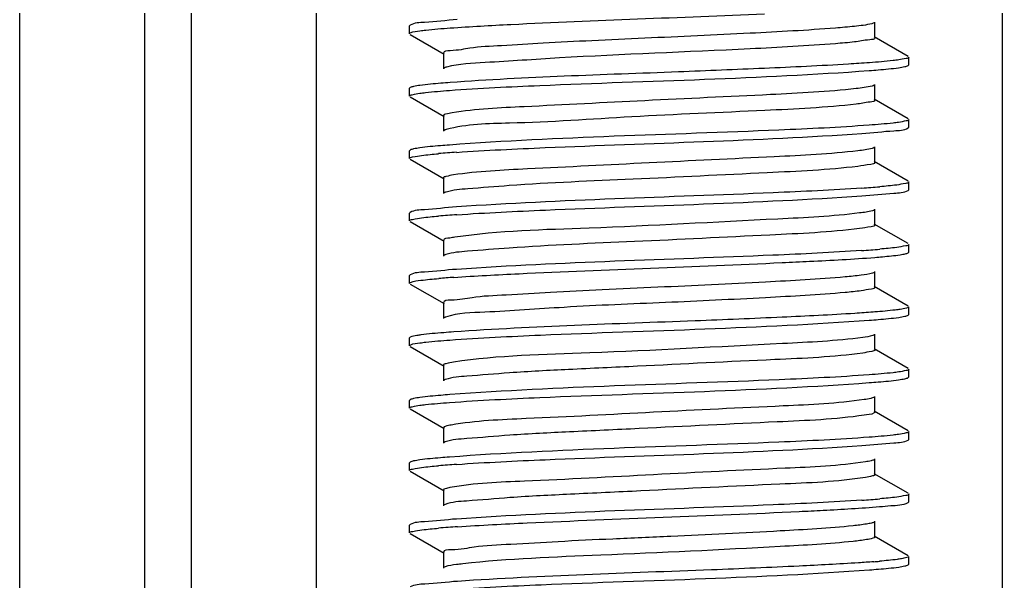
# Model space of a CAD drawing. Extents: x -427546 to -314919, y 698702 to 968782.
# Drawn here: x -415004.5 to -414770.1, y 910895 to 911028.9 of the extents above; entities that cross this region are included whole.
import ezdxf

# ---------------------------------------------------------------- set-up
doc = ezdxf.new("R2010")
doc.units = 0
doc.header["$LTSCALE"] = 1000
doc.header["$MEASUREMENT"] = 0
doc.layers.get('0').update_dxf_attribs({"linetype": 'CONTINUOUS'})

msp = doc.modelspace()

# ---------------------------------------------------------------- linework, layer by layer
at = {"linetype": 'CONTINUOUS'}
for p, q in [((-415004.48, 912764.98), (-415004.48, 909801.84)), ((-414974.72, 912764.98), (-414974.72, 909801.84)), ((-414963.55, 912764.98), (-414963.55, 909801.84)), ((-414933.79, 912764.98), (-414933.79, 909801.84)), ((-414770.08, 912764.98), (-414770.08, 909801.84)), ((-414911.32, 911027.6), (-414911.46, 911027.43)), ((-414911.46, 911025.57), (-414911.46, 911027.43)), ((-414911.46, 911025.57), (-414911.46, 911027.43)), ((-414800.46, 911024.64), (-414800.46, 911028.36)), ((-414911.32, 911025.41), (-414903.25, 911020.73)), ((-414792.54, 911020.15), (-414800.62, 911024.83)), ((-414903.41, 911020.92), (-414903.41, 911017.2)), ((-414792.4, 911018.13), (-414792.4, 911019.99)), ((-414792.4, 911018.13), (-414792.4, 911019.99)), ((-414792.54, 911017.97), (-414792.4, 911018.13)), ((-414911.32, 911012.71), (-414911.46, 911012.55)), ((-414911.46, 911010.69), (-414911.46, 911012.55)), ((-414911.46, 911010.69), (-414911.46, 911012.55)), ((-414800.46, 911009.76), (-414800.46, 911013.48)), ((-414911.32, 911010.53), (-414903.25, 911005.85)), ((-414792.54, 911005.27), (-414800.62, 911009.95)), ((-414903.41, 911006.04), (-414903.41, 911002.32)), ((-414792.4, 911003.25), (-414792.4, 911005.11)), ((-414792.4, 911003.25), (-414792.4, 911005.11)), ((-414792.54, 911003.09), (-414792.4, 911003.25)), ((-414800.46, 910994.88), (-414800.46, 910998.6)), ((-414911.32, 910997.83), (-414911.46, 910997.67)), ((-414911.46, 910995.81), (-414911.46, 910997.67)), ((-414911.46, 910995.81), (-414911.46, 910997.67)), ((-414911.32, 910995.64), (-414903.25, 910990.97)), ((-414792.54, 910990.39), (-414800.62, 910995.07)), ((-414903.41, 910991.16), (-414903.41, 910987.44)), ((-414792.4, 910988.37), (-414792.4, 910990.23)), ((-414792.4, 910988.37), (-414792.4, 910990.23)), ((-414792.54, 910988.2), (-414792.4, 910988.37)), ((-414911.32, 910982.95), (-414911.46, 910982.78)), ((-414911.46, 910980.92), (-414911.46, 910982.78)), ((-414911.46, 910980.92), (-414911.46, 910982.78)), ((-414800.46, 910979.99), (-414800.46, 910983.71)), ((-414911.32, 910980.76), (-414903.25, 910976.08)), ((-414792.54, 910975.51), (-414800.62, 910980.18)), ((-414903.41, 910976.27), (-414903.41, 910972.55)), ((-414792.4, 910973.48), (-414792.4, 910975.34)), ((-414792.4, 910973.48), (-414792.4, 910975.34)), ((-414792.54, 910973.32), (-414792.4, 910973.48)), ((-414911.32, 910968.06), (-414911.46, 910967.9)), ((-414911.46, 910966.04), (-414911.46, 910967.9)), ((-414911.46, 910966.04), (-414911.46, 910967.9)), ((-414800.46, 910965.11), (-414800.46, 910968.83)), ((-414911.32, 910965.88), (-414903.25, 910961.2)), ((-414792.54, 910960.62), (-414800.62, 910965.3)), ((-414903.41, 910961.39), (-414903.41, 910957.67)), ((-414800.5, 910959.21), (-414800.89, 910959.18)), ((-414792.54, 910958.44), (-414792.4, 910958.6)), ((-414792.4, 910958.6), (-414792.4, 910960.46)), ((-414792.4, 910958.6), (-414792.4, 910960.46)), ((-414800.46, 910950.23), (-414800.46, 910953.95)), ((-414911.32, 910953.18), (-414911.46, 910953.02)), ((-414911.46, 910951.16), (-414911.46, 910953.02)), ((-414911.46, 910951.16), (-414911.46, 910953.02)), ((-414911.32, 910951), (-414903.25, 910946.32)), ((-414792.54, 910945.74), (-414800.62, 910950.42)), ((-414903.41, 910946.51), (-414903.41, 910942.79)), ((-414792.4, 910943.72), (-414792.4, 910945.58)), ((-414792.4, 910943.72), (-414792.4, 910945.58)), ((-414792.54, 910943.55), (-414792.4, 910943.72)), ((-414911.32, 910938.3), (-414911.46, 910938.14)), ((-414911.46, 910936.28), (-414911.46, 910938.14)), ((-414911.46, 910936.28), (-414911.46, 910938.14)), ((-414800.46, 910935.34), (-414800.46, 910939.07)), ((-414911.32, 910936.11), (-414903.25, 910931.44)), ((-414792.54, 910930.86), (-414800.62, 910935.53)), ((-414903.41, 910931.62), (-414903.41, 910927.9)), ((-414792.4, 910928.83), (-414792.4, 910930.69)), ((-414792.4, 910928.83), (-414792.4, 910930.69)), ((-414902.95, 910928.22), (-414903.25, 910928.09)), ((-414792.54, 910928.67), (-414792.4, 910928.83)), ((-414911.32, 910923.42), (-414911.46, 910923.25)), ((-414911.46, 910921.39), (-414911.46, 910923.25)), ((-414911.46, 910921.39), (-414911.46, 910923.25)), ((-414800.46, 910920.46), (-414800.46, 910924.18)), ((-414911.32, 910921.23), (-414903.25, 910916.55)), ((-414792.54, 910915.97), (-414800.62, 910920.65)), ((-414903.41, 910916.74), (-414903.41, 910913.02)), ((-414792.54, 910913.79), (-414792.4, 910913.95)), ((-414792.4, 910913.95), (-414792.4, 910915.81)), ((-414792.4, 910913.95), (-414792.4, 910915.81)), ((-414902.98, 910913.33), (-414903.25, 910913.21)), ((-414800.46, 910905.58), (-414800.46, 910909.3)), ((-414911.32, 910908.53), (-414911.46, 910908.37)), ((-414911.46, 910906.51), (-414911.46, 910908.37)), ((-414911.46, 910906.51), (-414911.46, 910908.37)), ((-414911.32, 910906.35), (-414903.25, 910901.67)), ((-414792.54, 910901.09), (-414800.62, 910905.77)), ((-414903.41, 910901.86), (-414903.41, 910898.14)), ((-414792.4, 910899.07), (-414792.4, 910900.93)), ((-414792.4, 910899.07), (-414792.4, 910900.93)), ((-414903, 910898.43), (-414903.25, 910898.33)), ((-414792.54, 910898.9), (-414792.4, 910899.07))]:
    msp.add_line(p, q, dxfattribs=at)
for centre, radius, start, end in [((-414883.2, 910742.87), 254.99, 93.8428, 94.8037), ((-414820.67, 911243.25), 255.07, 273.8419, 274.8035), ((-414883.14, 910727.28), 255.7, 93.8337, 94.8049), ((-414820.74, 911229.19), 255.9, 273.8331, 274.8033), ((-414884.04, 910723.69), 244.36, 93.9624, 94.8027), ((-414883.2, 910668.46), 254.98, 93.8429, 94.8037), ((-414820.67, 911168.8), 255.04, 273.8423, 274.8035), ((-414882.84, 910649.07), 259.5, 93.7981, 94.8008), ((-414817.75, 911118), 219, 274.451, 274.6348), ((-414815.37, 911088.63), 189.54, 274.6342, 274.8518)]:
    msp.add_arc(centre, radius, start, end, dxfattribs=at)
for points, knots in [([(-414900.13, 911028.92), (-414902.72, 911028.74), (-414906.36, 911028.24), (-414910.31, 911028.18), (-414911.32, 911027.6)], [0, 0, 0, 0, 0.690474, 1, 1, 1, 1]), ([(-414901.8, 911026.94), (-414896.97, 911027.29), (-414872, 911028.62), (-414847, 911029.44), (-414826.85, 911030.32)], [0, 0, 0, 0, 0.19365, 1, 1, 1, 1]), ([(-414911.46, 911025.57), (-414911.46, 911025.65), (-414910.58, 911026.2), (-414909.78, 911026.15), (-414908.99, 911026.26)], [0, 0, 0, 0, 0.088902, 1, 1, 1, 1]), ([(-414908.99, 911026.26), (-414908.54, 911026.32), (-414906.15, 911026.61), (-414903.74, 911026.8), (-414901.8, 911026.94)], [0, 0, 0, 0, 0.191493, 1, 1, 1, 1]), ([(-414805.36, 911027.32), (-414806.86, 911027.16), (-414815.14, 911026.44), (-414823.45, 911026.02), (-414830.25, 911025.67)], [0, 0, 0, 0, 0.181047, 1, 1, 1, 1]), ([(-414800.62, 911028.18), (-414800.8, 911028.07), (-414802.36, 911027.62), (-414803.96, 911027.47), (-414805.36, 911027.32)], [0, 0, 0, 0, 0.127551, 1, 1, 1, 1]), ([(-414830.25, 911025.67), (-414838.62, 911025.25), (-414851.21, 911024.68), (-414867.64, 911023.91), (-414879.1, 911023.37), (-414888.58, 911022.72), (-414896.52, 911022.38), (-414900.17, 911021.48), (-414903.4, 911021.49), (-414903.41, 911020.92)], [0, 0, 0, 0, 0.342508, 0.514774, 0.67345, 0.808552, 0.911716, 0.976643, 1, 1, 1, 1]), ([(-414800.46, 911024.64), (-414800.45, 911024.19), (-414802.96, 911024.09), (-414804.13, 911023.73), (-414805.36, 911023.6)], [0, 0, 0, 0, 0.267058, 1, 1, 1, 1]), ([(-414830.25, 911021.95), (-414845.41, 911021.18), (-414866.54, 911020.5), (-414890.58, 911018.79), (-414899.66, 911018.4), (-414902.63, 911017.61)], [0, 0, 0, 0, 0.627959, 0.872762, 1, 1, 1, 1]), ([(-414805.36, 911023.6), (-414806.86, 911023.44), (-414815.14, 911022.72), (-414823.45, 911022.3), (-414830.25, 911021.95)], [0, 0, 0, 0, 0.181047, 1, 1, 1, 1]), ([(-414794.79, 911019.32), (-414795.23, 911019.26), (-414797.55, 911018.97), (-414799.87, 911018.79), (-414801.76, 911018.65)], [0, 0, 0, 0, 0.191322, 1, 1, 1, 1]), ([(-414792.4, 911019.99), (-414792.4, 911019.76), (-414793.57, 911019.56), (-414794.19, 911019.4), (-414794.79, 911019.32)], [0, 0, 0, 0, 0.274674, 1, 1, 1, 1]), ([(-414902.63, 911017.61), (-414902.75, 911017.58), (-414902.96, 911017.52), (-414903.16, 911017.44), (-414903.24, 911017.39)], [0, 0, 0, 0, 0.581363, 1, 1, 1, 1]), ([(-414901.94, 911012.05), (-414894.76, 911012.58), (-414861.39, 911014.2), (-414827.98, 911014.86), (-414801.85, 911016.78)], [0, 0, 0, 0, 0.215563, 1, 1, 1, 1]), ([(-414826.85, 911017.3), (-414833.67, 911017), (-414858.65, 911015.95), (-414883.67, 911015.24), (-414901.8, 911013.92)], [0, 0, 0, 0, 0.272813, 1, 1, 1, 1]), ([(-414801.76, 911018.65), (-414803.43, 911018.52), (-414811.79, 911017.98), (-414820.16, 911017.59), (-414826.85, 911017.3)], [0, 0, 0, 0, 0.200781, 1, 1, 1, 1]), ([(-414801.85, 911016.78), (-414801.13, 911016.83), (-414798.78, 911017.02), (-414796.43, 911017.23), (-414794.81, 911017.46)], [0, 0, 0, 0, 0.307508, 1, 1, 1, 1]), ([(-414794.81, 911017.46), (-414794.32, 911017.53), (-414793.56, 911017.66), (-414792.78, 911017.83), (-414792.54, 911017.97)], [0, 0, 0, 0, 0.643014, 1, 1, 1, 1]), ([(-414908.99, 911013.24), (-414909.5, 911013.16), (-414910.28, 911013.03), (-414911.08, 911012.85), (-414911.32, 911012.71)], [0, 0, 0, 0, 0.644069, 1, 1, 1, 1]), ([(-414901.8, 911013.92), (-414902.54, 911013.87), (-414904.94, 911013.68), (-414907.34, 911013.47), (-414908.99, 911013.24)], [0, 0, 0, 0, 0.307292, 1, 1, 1, 1]), ([(-414804.93, 911012.49), (-414811.72, 911011.72), (-414828.56, 911010.87), (-414854.97, 911009.66), (-414880.27, 911008.3), (-414895.64, 911007.64), (-414901.32, 911006.72)], [0, 0, 0, 0, 0.212318, 0.523282, 0.82144, 1, 1, 1, 1]), ([(-414800.62, 911013.29), (-414800.78, 911013.2), (-414802.2, 911012.77), (-414803.66, 911012.63), (-414804.93, 911012.49)], [0, 0, 0, 0, 0.129975, 1, 1, 1, 1]), ([(-414911.46, 911010.69), (-414911.46, 911010.92), (-414910.27, 911011.12), (-414909.64, 911011.28), (-414909.03, 911011.37)], [0, 0, 0, 0, 0.274321, 1, 1, 1, 1]), ([(-414909.03, 911011.37), (-414908.58, 911011.43), (-414906.22, 911011.72), (-414903.85, 911011.91), (-414901.94, 911012.05)], [0, 0, 0, 0, 0.191455, 1, 1, 1, 1]), ([(-414800.46, 911009.76), (-414800.45, 911009.35), (-414802.73, 911009.21), (-414803.81, 911008.89), (-414804.93, 911008.77)], [0, 0, 0, 0, 0.267925, 1, 1, 1, 1]), ([(-414804.93, 911008.77), (-414812.17, 911007.95), (-414830.04, 911007.06), (-414857.66, 911005.95), (-414882.85, 911004.12), (-414897.85, 911004.07), (-414902.71, 911002.71)], [0, 0, 0, 0, 0.223031, 0.54745, 0.845499, 1, 1, 1, 1]), ([(-414901.32, 911006.72), (-414901.84, 911006.63), (-414902.41, 911006.49), (-414903.41, 911006.25), (-414903.41, 911006.04)], [0, 0, 0, 0, 0.718713, 1, 1, 1, 1]), ([(-414792.4, 911005.11), (-414792.4, 911004.88), (-414793.58, 911004.68), (-414794.2, 911004.52), (-414794.81, 911004.43)], [0, 0, 0, 0, 0.274523, 1, 1, 1, 1]), ([(-414902.71, 911002.71), (-414902.82, 911002.68), (-414903, 911002.62), (-414903.17, 911002.55), (-414903.24, 911002.51)], [0, 0, 0, 0, 0.575346, 1, 1, 1, 1]), ([(-414801.85, 911003.76), (-414809.02, 911003.23), (-414842.38, 911001.6), (-414875.79, 911000.94), (-414901.94, 910999.03)], [0, 0, 0, 0, 0.215104, 1, 1, 1, 1]), ([(-414803.58, 911001.77), (-414801.03, 911001.95), (-414797.44, 911002.44), (-414793.54, 911002.51), (-414792.54, 911003.09)], [0, 0, 0, 0, 0.690198, 1, 1, 1, 1]), ([(-414794.81, 911004.43), (-414795.26, 911004.37), (-414797.6, 911004.08), (-414799.95, 911003.9), (-414801.85, 911003.76)], [0, 0, 0, 0, 0.191314, 1, 1, 1, 1]), ([(-414900.29, 910997.28), (-414893.23, 910997.76), (-414861, 910999.32), (-414828.72, 911000.06), (-414803.58, 911001.77)], [0, 0, 0, 0, 0.219065, 1, 1, 1, 1]), ([(-414909.03, 910998.35), (-414909.53, 910998.28), (-414910.29, 910998.14), (-414911.08, 910997.97), (-414911.32, 910997.83)], [0, 0, 0, 0, 0.643484, 1, 1, 1, 1]), ([(-414901.94, 910999.03), (-414902.67, 910998.97), (-414905.03, 910998.79), (-414907.4, 910998.58), (-414909.03, 910998.35)], [0, 0, 0, 0, 0.307355, 1, 1, 1, 1]), ([(-414800.62, 910998.41), (-414800.77, 910998.32), (-414802.05, 910997.92), (-414803.37, 910997.79), (-414804.52, 910997.65)], [0, 0, 0, 0, 0.132681, 1, 1, 1, 1]), ([(-414911.46, 910995.81), (-414911.46, 910996.08), (-414910.04, 910996.26), (-414909.33, 910996.45), (-414908.61, 910996.54)], [0, 0, 0, 0, 0.271611, 1, 1, 1, 1]), ([(-414804.52, 910997.65), (-414811.15, 910996.87), (-414827.78, 910996.04), (-414854.06, 910994.81), (-414879.55, 910993.48), (-414895.17, 910992.77), (-414901.02, 910991.88)], [0, 0, 0, 0, 0.20724, 0.51628, 0.816365, 1, 1, 1, 1]), ([(-414804.52, 910993.93), (-414811.69, 910993.08), (-414829.61, 910992.25), (-414857.32, 910990.85), (-414881.2, 910989.91), (-414896.01, 910988.69), (-414901.1, 910988.3), (-414902.78, 910987.81)], [0, 0, 0, 0, 0.220196, 0.54582, 0.845894, 0.946809, 1, 1, 1, 1]), ([(-414800.46, 910994.88), (-414800.45, 910994.5), (-414802.51, 910994.34), (-414803.5, 910994.05), (-414804.52, 910993.93)], [0, 0, 0, 0, 0.269156, 1, 1, 1, 1]), ([(-414901.02, 910991.88), (-414901.62, 910991.79), (-414902.25, 910991.63), (-414903.41, 910991.39), (-414903.41, 910991.16)], [0, 0, 0, 0, 0.721722, 1, 1, 1, 1]), ([(-414803.58, 910988.75), (-414810.63, 910988.27), (-414842.87, 910986.72), (-414875.15, 910985.97), (-414900.29, 910984.26)], [0, 0, 0, 0, 0.219079, 1, 1, 1, 1]), ([(-414792.4, 910990.23), (-414792.4, 910989.96), (-414793.82, 910989.78), (-414794.54, 910989.58), (-414795.26, 910989.49)], [0, 0, 0, 0, 0.271592, 1, 1, 1, 1]), ([(-414902.78, 910987.81), (-414902.87, 910987.78), (-414903.03, 910987.73), (-414903.18, 910987.66), (-414903.24, 910987.62)], [0, 0, 0, 0, 0.569898, 1, 1, 1, 1]), ([(-414900.24, 910982.4), (-414893.19, 910982.88), (-414860.99, 910984.43), (-414828.74, 910985.18), (-414803.63, 910986.89)], [0, 0, 0, 0, 0.219185, 1, 1, 1, 1]), ([(-414803.63, 910986.89), (-414801.06, 910987.06), (-414797.47, 910987.56), (-414793.54, 910987.63), (-414792.54, 910988.2)], [0, 0, 0, 0, 0.690279, 1, 1, 1, 1]), ([(-414900.29, 910984.26), (-414902.84, 910984.09), (-414906.42, 910983.59), (-414910.33, 910983.52), (-414911.32, 910982.95)], [0, 0, 0, 0, 0.690206, 1, 1, 1, 1]), ([(-414911.46, 910980.92), (-414911.46, 910981.19), (-414910.05, 910981.37), (-414909.33, 910981.57), (-414908.61, 910981.66)], [0, 0, 0, 0, 0.27163, 1, 1, 1, 1]), ([(-414804.12, 910982.82), (-414810.59, 910982.01), (-414832.15, 910980.98), (-414864.3, 910979.16), (-414890.1, 910978.57), (-414900.69, 910977.05)], [0, 0, 0, 0, 0.202178, 0.668259, 1, 1, 1, 1]), ([(-414800.62, 910983.53), (-414800.76, 910983.45), (-414801.91, 910983.07), (-414803.1, 910982.94), (-414804.12, 910982.82)], [0, 0, 0, 0, 0.135599, 1, 1, 1, 1]), ([(-414800.46, 910979.99), (-414800.45, 910979.65), (-414802.3, 910979.46), (-414803.2, 910979.21), (-414804.12, 910979.09)], [0, 0, 0, 0, 0.270603, 1, 1, 1, 1]), ([(-414900.69, 910977.05), (-414901.09, 910976.99), (-414901.85, 910976.77), (-414903.41, 910976.82), (-414903.41, 910976.27)], [0, 0, 0, 0, 0.421834, 1, 1, 1, 1]), ([(-414804.12, 910979.09), (-414811.23, 910978.21), (-414829.18, 910977.4), (-414857.01, 910975.97), (-414881.12, 910975.04), (-414896.06, 910973.79), (-414901.17, 910973.42), (-414902.83, 910972.91)], [0, 0, 0, 0, 0.217203, 0.543941, 0.846117, 0.947352, 1, 1, 1, 1]), ([(-414792.4, 910975.34), (-414792.4, 910975.07), (-414793.83, 910974.89), (-414794.55, 910974.7), (-414795.27, 910974.6)], [0, 0, 0, 0, 0.271523, 1, 1, 1, 1]), ([(-414902.83, 910972.91), (-414902.91, 910972.88), (-414903.05, 910972.83), (-414903.19, 910972.77), (-414903.24, 910972.74)], [0, 0, 0, 0, 0.564969, 1, 1, 1, 1]), ([(-414803.63, 910973.86), (-414810.68, 910973.38), (-414842.88, 910971.83), (-414875.12, 910971.09), (-414900.24, 910969.38)], [0, 0, 0, 0, 0.219186, 1, 1, 1, 1]), ([(-414822.6, 910970.98), (-414820.41, 910971.08), (-414813.05, 910971.44), (-414805.68, 910971.82), (-414800.5, 910972.23)], [0, 0, 0, 0, 0.29642, 1, 1, 1, 1]), ([(-414800.5, 910972.23), (-414799.88, 910972.28), (-414797.87, 910972.45), (-414795.85, 910972.65), (-414794.46, 910972.86)], [0, 0, 0, 0, 0.307999, 1, 1, 1, 1]), ([(-414794.46, 910972.86), (-414794.05, 910972.92), (-414793.4, 910973.04), (-414792.75, 910973.2), (-414792.54, 910973.32)], [0, 0, 0, 0, 0.636475, 1, 1, 1, 1]), ([(-414900.93, 910967.47), (-414895.75, 910967.83), (-414869.64, 910969.18), (-414843.52, 910970.03), (-414822.6, 910970.98)], [0, 0, 0, 0, 0.198843, 1, 1, 1, 1]), ([(-414900.24, 910969.38), (-414902.8, 910969.21), (-414906.4, 910968.71), (-414910.32, 910968.64), (-414911.32, 910968.06)], [0, 0, 0, 0, 0.6903, 1, 1, 1, 1]), ([(-414803.75, 910967.98), (-414805.03, 910967.81), (-414812.62, 910967.06), (-414820.24, 910966.67), (-414826.57, 910966.33)], [0, 0, 0, 0, 0.16974, 1, 1, 1, 1]), ([(-414800.62, 910968.64), (-414800.75, 910968.57), (-414801.77, 910968.22), (-414802.84, 910968.1), (-414803.75, 910967.98)], [0, 0, 0, 0, 0.138888, 1, 1, 1, 1]), ([(-414911.46, 910966.04), (-414911.46, 910966.12), (-414910.48, 910966.7), (-414909.62, 910966.64), (-414908.77, 910966.76)], [0, 0, 0, 0, 0.087225, 1, 1, 1, 1]), ([(-414826.57, 910966.33), (-414835.13, 910965.88), (-414848.12, 910965.29), (-414865.19, 910964.49), (-414877.34, 910963.93), (-414887.45, 910963.25), (-414895.99, 910962.92), (-414899.89, 910961.94), (-414903.41, 910962.01), (-414903.41, 910961.39)], [0, 0, 0, 0, 0.333656, 0.505798, 0.66612, 0.803713, 0.909344, 0.976032, 1, 1, 1, 1]), ([(-414803.75, 910964.26), (-414805.03, 910964.09), (-414812.62, 910963.34), (-414820.24, 910962.95), (-414826.57, 910962.61)], [0, 0, 0, 0, 0.16974, 1, 1, 1, 1]), ([(-414800.46, 910965.11), (-414800.46, 910964.8), (-414802.09, 910964.59), (-414802.92, 910964.37), (-414803.75, 910964.26)], [0, 0, 0, 0, 0.272538, 1, 1, 1, 1]), ([(-414826.57, 910962.61), (-414834.51, 910962.19), (-414850.51, 910961.41), (-414872.9, 910960.57), (-414890.27, 910959.17), (-414899.9, 910958.97), (-414902.88, 910958.01)], [0, 0, 0, 0, 0.312169, 0.628846, 0.877123, 1, 1, 1, 1]), ([(-414800.89, 910959.18), (-414802.34, 910959.07), (-414809.57, 910958.57), (-414816.81, 910958.22), (-414822.6, 910957.96)], [0, 0, 0, 0, 0.200777, 1, 1, 1, 1]), ([(-414794.46, 910959.83), (-414794.84, 910959.78), (-414796.85, 910959.51), (-414798.87, 910959.34), (-414800.5, 910959.21)], [0, 0, 0, 0, 0.190994, 1, 1, 1, 1]), ([(-414794.8, 910957.92), (-414794.31, 910957.99), (-414793.55, 910958.13), (-414792.78, 910958.3), (-414792.54, 910958.44)], [0, 0, 0, 0, 0.642871, 1, 1, 1, 1]), ([(-414792.4, 910960.46), (-414792.4, 910960.26), (-414793.4, 910960.05), (-414793.94, 910959.91), (-414794.46, 910959.83)], [0, 0, 0, 0, 0.277611, 1, 1, 1, 1]), ([(-414902.88, 910958.01), (-414902.95, 910957.99), (-414903.07, 910957.94), (-414903.19, 910957.89), (-414903.24, 910957.86)], [0, 0, 0, 0, 0.560517, 1, 1, 1, 1]), ([(-414901.85, 910952.52), (-414894.66, 910953.05), (-414861.31, 910954.67), (-414827.92, 910955.33), (-414801.82, 910957.25)], [0, 0, 0, 0, 0.216008, 1, 1, 1, 1]), ([(-414822.6, 910957.96), (-414829.51, 910957.64), (-414855.62, 910956.54), (-414881.76, 910955.79), (-414900.93, 910954.45)], [0, 0, 0, 0, 0.264864, 1, 1, 1, 1]), ([(-414801.82, 910957.25), (-414801.1, 910957.3), (-414798.76, 910957.49), (-414796.41, 910957.7), (-414794.8, 910957.92)], [0, 0, 0, 0, 0.307522, 1, 1, 1, 1]), ([(-414908.77, 910953.73), (-414909.08, 910953.69), (-414909.93, 910953.55), (-414910.84, 910953.46), (-414911.32, 910953.18)], [0, 0, 0, 0, 0.361201, 1, 1, 1, 1]), ([(-414900.93, 910954.45), (-414901.73, 910954.39), (-414904.35, 910954.2), (-414906.96, 910953.98), (-414908.77, 910953.73)], [0, 0, 0, 0, 0.30692, 1, 1, 1, 1]), ([(-414800.62, 910953.76), (-414800.74, 910953.69), (-414801.64, 910953.37), (-414802.59, 910953.26), (-414803.39, 910953.14)], [0, 0, 0, 0, 0.142204, 1, 1, 1, 1]), ([(-414911.46, 910951.16), (-414911.46, 910951.24), (-414910.59, 910951.79), (-414909.78, 910951.73), (-414909, 910951.84)], [0, 0, 0, 0, 0.088954, 1, 1, 1, 1]), ([(-414909, 910951.84), (-414908.54, 910951.91), (-414906.17, 910952.19), (-414903.78, 910952.38), (-414901.85, 910952.52)], [0, 0, 0, 0, 0.191562, 1, 1, 1, 1]), ([(-414803.39, 910953.14), (-414809.74, 910952.27), (-414831.5, 910951.3), (-414863.97, 910949.35), (-414890.26, 910948.87), (-414900.99, 910947.24)], [0, 0, 0, 0, 0.196411, 0.666993, 1, 1, 1, 1]), ([(-414803.39, 910949.42), (-414810.34, 910948.46), (-414828.29, 910947.7), (-414851.68, 910946.52), (-414872.77, 910945.52), (-414886.36, 910944.86), (-414896.1, 910944), (-414901.28, 910943.66), (-414902.92, 910943.11)], [0, 0, 0, 0, 0.210757, 0.539438, 0.704601, 0.845971, 0.948094, 1, 1, 1, 1]), ([(-414800.46, 910950.23), (-414800.46, 910949.95), (-414801.9, 910949.72), (-414802.66, 910949.53), (-414803.39, 910949.42)], [0, 0, 0, 0, 0.27426, 1, 1, 1, 1]), ([(-414900.99, 910947.24), (-414901.6, 910947.14), (-414902.24, 910946.98), (-414903.41, 910946.74), (-414903.41, 910946.51)], [0, 0, 0, 0, 0.721991, 1, 1, 1, 1]), ([(-414801.82, 910944.23), (-414808.97, 910943.7), (-414842.31, 910942.07), (-414875.71, 910941.41), (-414901.85, 910939.5)], [0, 0, 0, 0, 0.214793, 1, 1, 1, 1]), ([(-414794.8, 910944.9), (-414795.25, 910944.84), (-414797.58, 910944.55), (-414799.92, 910944.37), (-414801.82, 910944.23)], [0, 0, 0, 0, 0.191306, 1, 1, 1, 1]), ([(-414792.4, 910945.58), (-414792.4, 910945.35), (-414793.58, 910945.15), (-414794.2, 910944.99), (-414794.8, 910944.9)], [0, 0, 0, 0, 0.274588, 1, 1, 1, 1]), ([(-414902.92, 910943.11), (-414902.98, 910943.09), (-414903.09, 910943.05), (-414903.2, 910943), (-414903.24, 910942.97)], [0, 0, 0, 0, 0.556492, 1, 1, 1, 1]), ([(-414901.94, 910937.63), (-414894.75, 910938.16), (-414861.39, 910939.79), (-414827.98, 910940.44), (-414801.85, 910942.36)], [0, 0, 0, 0, 0.215575, 1, 1, 1, 1]), ([(-414801.85, 910942.36), (-414801.13, 910942.42), (-414798.78, 910942.6), (-414796.43, 910942.81), (-414794.81, 910943.04)], [0, 0, 0, 0, 0.307509, 1, 1, 1, 1]), ([(-414794.81, 910943.04), (-414794.32, 910943.11), (-414793.56, 910943.24), (-414792.78, 910943.42), (-414792.54, 910943.55)], [0, 0, 0, 0, 0.64301, 1, 1, 1, 1]), ([(-414901.85, 910939.5), (-414902.58, 910939.45), (-414904.97, 910939.26), (-414907.36, 910939.05), (-414909, 910938.82)], [0, 0, 0, 0, 0.307231, 1, 1, 1, 1]), ([(-414909, 910938.82), (-414909.51, 910938.75), (-414910.28, 910938.61), (-414911.08, 910938.44), (-414911.32, 910938.3)], [0, 0, 0, 0, 0.64396, 1, 1, 1, 1]), ([(-414909.03, 910936.96), (-414908.58, 910937.02), (-414906.22, 910937.31), (-414903.85, 910937.49), (-414901.94, 910937.63)], [0, 0, 0, 0, 0.19146, 1, 1, 1, 1]), ([(-414803.06, 910938.31), (-414809.43, 910937.38), (-414826.22, 910936.64), (-414853.09, 910935.32), (-414879.48, 910933.89), (-414895.67, 910933.29), (-414901.57, 910932.26)], [0, 0, 0, 0, 0.195765, 0.5095, 0.817954, 1, 1, 1, 1]), ([(-414800.62, 910938.88), (-414800.88, 910938.73), (-414801.71, 910938.53), (-414802.53, 910938.39), (-414803.06, 910938.31)], [0, 0, 0, 0, 0.360057, 1, 1, 1, 1]), ([(-414911.46, 910936.28), (-414911.46, 910936.51), (-414910.27, 910936.71), (-414909.64, 910936.87), (-414909.03, 910936.96)], [0, 0, 0, 0, 0.274314, 1, 1, 1, 1]), ([(-414800.46, 910935.34), (-414800.46, 910935.26), (-414801.36, 910934.65), (-414802.23, 910934.71), (-414803.06, 910934.59)], [0, 0, 0, 0, 0.0912, 1, 1, 1, 1]), ([(-414803.06, 910934.59), (-414809.91, 910933.58), (-414827.85, 910932.86), (-414851.27, 910931.65), (-414872.55, 910930.65), (-414886.29, 910929.99), (-414896.1, 910929.11), (-414901.32, 910928.78), (-414902.95, 910928.22)], [0, 0, 0, 0, 0.20733, 0.536865, 0.70321, 0.84565, 0.948324, 1, 1, 1, 1]), ([(-414901.57, 910932.26), (-414902.03, 910932.18), (-414902.54, 910932.06), (-414903.41, 910931.81), (-414903.41, 910931.62)], [0, 0, 0, 0, 0.715817, 1, 1, 1, 1]), ([(-414794.81, 910930.02), (-414795.26, 910929.95), (-414797.6, 910929.67), (-414799.95, 910929.48), (-414801.85, 910929.34)], [0, 0, 0, 0, 0.191314, 1, 1, 1, 1]), ([(-414792.4, 910930.69), (-414792.4, 910930.46), (-414793.58, 910930.26), (-414794.2, 910930.1), (-414794.81, 910930.02)], [0, 0, 0, 0, 0.274525, 1, 1, 1, 1]), ([(-414801.85, 910929.34), (-414809.02, 910928.81), (-414842.38, 910927.19), (-414875.79, 910926.53), (-414901.94, 910924.61)], [0, 0, 0, 0, 0.215095, 1, 1, 1, 1]), ([(-414803.58, 910927.36), (-414801.03, 910927.53), (-414797.44, 910928.03), (-414793.54, 910928.1), (-414792.54, 910928.67)], [0, 0, 0, 0, 0.690194, 1, 1, 1, 1]), ([(-414900.29, 910922.87), (-414893.23, 910923.35), (-414861, 910924.9), (-414828.72, 910925.64), (-414803.58, 910927.36)], [0, 0, 0, 0, 0.219065, 1, 1, 1, 1]), ([(-414909.03, 910923.93), (-414909.53, 910923.86), (-414910.29, 910923.73), (-414911.08, 910923.56), (-414911.32, 910923.42)], [0, 0, 0, 0, 0.6435, 1, 1, 1, 1]), ([(-414901.94, 910924.61), (-414902.66, 910924.56), (-414905.03, 910924.37), (-414907.4, 910924.16), (-414909.03, 910923.93)], [0, 0, 0, 0, 0.307349, 1, 1, 1, 1]), ([(-414802.74, 910923.47), (-414809.07, 910922.49), (-414825.97, 910921.79), (-414853.08, 910920.44), (-414879.69, 910918.96), (-414895.99, 910918.42), (-414901.83, 910917.33)], [0, 0, 0, 0, 0.193557, 0.5097, 0.820432, 1, 1, 1, 1]), ([(-414800.62, 910923.99), (-414800.85, 910923.86), (-414801.57, 910923.68), (-414802.29, 910923.55), (-414802.74, 910923.47)], [0, 0, 0, 0, 0.365495, 1, 1, 1, 1]), ([(-414911.46, 910921.39), (-414911.46, 910921.66), (-414910.04, 910921.84), (-414909.33, 910922.04), (-414908.61, 910922.13)], [0, 0, 0, 0, 0.271609, 1, 1, 1, 1]), ([(-414802.74, 910919.75), (-414809.49, 910918.7), (-414827.41, 910918.03), (-414850.86, 910916.78), (-414872.31, 910915.78), (-414886.2, 910915.12), (-414896.09, 910914.22), (-414901.35, 910913.91), (-414902.98, 910913.33)], [0, 0, 0, 0, 0.203778, 0.534105, 0.701642, 0.84519, 0.948477, 1, 1, 1, 1]), ([(-414800.46, 910920.46), (-414800.46, 910920.24), (-414801.56, 910919.99), (-414802.17, 910919.84), (-414802.74, 910919.75)], [0, 0, 0, 0, 0.279238, 1, 1, 1, 1]), ([(-414901.83, 910917.33), (-414902.23, 910917.25), (-414902.68, 910917.15), (-414903.41, 910916.91), (-414903.41, 910916.74)], [0, 0, 0, 0, 0.711874, 1, 1, 1, 1]), ([(-414803.58, 910914.34), (-414810.63, 910913.85), (-414842.87, 910912.3), (-414875.14, 910911.56), (-414900.29, 910909.84)], [0, 0, 0, 0, 0.219073, 1, 1, 1, 1]), ([(-414799.34, 910912.8), (-414798.46, 910912.87), (-414796.22, 910913.17), (-414793.76, 910913.08), (-414792.54, 910913.79)], [0, 0, 0, 0, 0.383631, 1, 1, 1, 1]), ([(-414792.4, 910915.81), (-414792.4, 910915.54), (-414793.82, 910915.36), (-414794.54, 910915.17), (-414795.26, 910915.07)], [0, 0, 0, 0, 0.271595, 1, 1, 1, 1]), ([(-414900.03, 910908), (-414894.49, 910908.38), (-414867.32, 910909.74), (-414840.14, 910910.6), (-414818.53, 910911.64)], [0, 0, 0, 0, 0.204374, 1, 1, 1, 1]), ([(-414818.53, 910911.64), (-414816.62, 910911.73), (-414810.22, 910912.06), (-414803.81, 910912.42), (-414799.34, 910912.8)], [0, 0, 0, 0, 0.29883, 1, 1, 1, 1]), ([(-414900.29, 910909.84), (-414902.84, 910909.67), (-414906.42, 910909.17), (-414910.33, 910909.1), (-414911.32, 910908.53)], [0, 0, 0, 0, 0.690204, 1, 1, 1, 1]), ([(-414800.62, 910909.11), (-414800.82, 910908.99), (-414801.44, 910908.82), (-414802.06, 910908.7), (-414802.45, 910908.64)], [0, 0, 0, 0, 0.371732, 1, 1, 1, 1]), ([(-414911.46, 910906.51), (-414911.46, 910906.79), (-414909.99, 910906.96), (-414909.26, 910907.16), (-414908.52, 910907.26)], [0, 0, 0, 0, 0.271116, 1, 1, 1, 1]), ([(-414823.05, 910906.99), (-414831.75, 910906.51), (-414845.08, 910905.9), (-414862.71, 910905.08), (-414875.53, 910904.5), (-414886.29, 910903.78), (-414895.44, 910903.46), (-414899.6, 910902.4), (-414903.41, 910902.52), (-414903.41, 910901.86)], [0, 0, 0, 0, 0.324234, 0.49621, 0.658258, 0.798515, 0.906808, 0.975392, 1, 1, 1, 1]), ([(-414802.45, 910908.64), (-414803.51, 910908.46), (-414810.36, 910907.68), (-414817.24, 910907.31), (-414823.05, 910906.99)], [0, 0, 0, 0, 0.156149, 1, 1, 1, 1]), ([(-414802.45, 910904.92), (-414803.51, 910904.74), (-414810.36, 910903.96), (-414817.24, 910903.59), (-414823.05, 910903.27)], [0, 0, 0, 0, 0.156149, 1, 1, 1, 1]), ([(-414800.46, 910905.58), (-414800.46, 910905.38), (-414801.4, 910905.13), (-414801.95, 910905), (-414802.45, 910904.92)], [0, 0, 0, 0, 0.282702, 1, 1, 1, 1]), ([(-414823.05, 910903.27), (-414837.32, 910902.48), (-414862.56, 910901.27), (-414887.86, 910900.36), (-414898.79, 910899.15)], [0, 0, 0, 0, 0.565123, 1, 1, 1, 1]), ([(-414800.75, 910899.66), (-414801.97, 910899.56), (-414807.89, 910899.15), (-414813.82, 910898.84), (-414818.53, 910898.62)], [0, 0, 0, 0, 0.20481, 1, 1, 1, 1]), ([(-414794.16, 910900.35), (-414794.49, 910900.3), (-414796.21, 910900.05), (-414797.94, 910899.89), (-414799.34, 910899.77)], [0, 0, 0, 0, 0.190734, 1, 1, 1, 1]), ([(-414792.4, 910900.93), (-414792.4, 910900.75), (-414793.24, 910900.54), (-414793.72, 910900.42), (-414794.16, 910900.35)], [0, 0, 0, 0, 0.281222, 1, 1, 1, 1]), ([(-414898.79, 910899.15), (-414899.28, 910899.09), (-414900.69, 910898.91), (-414902.13, 910898.76), (-414903, 910898.43)], [0, 0, 0, 0, 0.346329, 1, 1, 1, 1]), ([(-414901.72, 910893), (-414894.51, 910893.52), (-414861.2, 910895.14), (-414827.83, 910895.8), (-414801.78, 910897.72)], [0, 0, 0, 0, 0.21664, 1, 1, 1, 1]), ([(-414818.53, 910898.62), (-414825.5, 910898.28), (-414852.66, 910897.11), (-414879.86, 910896.34), (-414900.03, 910894.98)], [0, 0, 0, 0, 0.256445, 1, 1, 1, 1]), ([(-414801.78, 910897.72), (-414801.06, 910897.77), (-414798.73, 910897.96), (-414796.39, 910898.17), (-414794.79, 910898.39)], [0, 0, 0, 0, 0.30754, 1, 1, 1, 1]), ([(-414794.79, 910898.39), (-414794.3, 910898.46), (-414793.55, 910898.6), (-414792.78, 910898.77), (-414792.54, 910898.9)], [0, 0, 0, 0, 0.64268, 1, 1, 1, 1]), ([(-414900.03, 910894.98), (-414902.65, 910894.8), (-414906.31, 910894.3), (-414910.3, 910894.23), (-414911.32, 910893.65)], [0, 0, 0, 0, 0.690599, 1, 1, 1, 1])]:
    msp.add_open_spline(points, degree=3, knots=knots, dxfattribs=at)
for points in [[(-414908.61, 910996.54), (-414907.26, 910996.72), (-414905.91, 910996.84), (-414904.55, 910996.96)], [(-414795.26, 910989.49), (-414796.61, 910989.31), (-414797.96, 910989.19), (-414799.31, 910989.07)], [(-414908.61, 910981.66), (-414907.27, 910981.84), (-414905.91, 910981.96), (-414904.56, 910982.08)], [(-414795.27, 910974.6), (-414796.61, 910974.43), (-414797.96, 910974.31), (-414799.31, 910974.19)], [(-414908.77, 910966.76), (-414907.35, 910966.95), (-414905.93, 910967.08), (-414904.5, 910967.2)], [(-414908.61, 910922.13), (-414907.26, 910922.3), (-414905.91, 910922.43), (-414904.55, 910922.54)], [(-414795.26, 910915.07), (-414796.61, 910914.9), (-414797.96, 910914.77), (-414799.31, 910914.66)], [(-414908.52, 910907.26), (-414907.2, 910907.43), (-414905.88, 910907.55), (-414904.56, 910907.66)]]:
    msp.add_open_spline(points, degree=3, dxfattribs=at)

doc.saveas('drawing.dxf')
